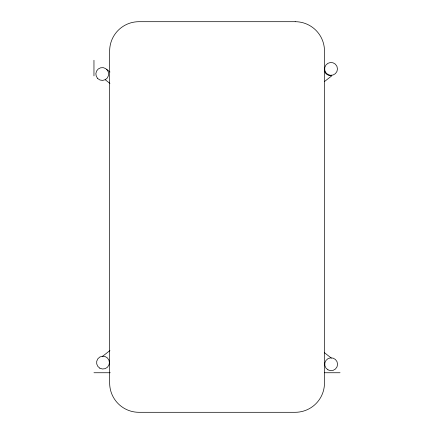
<?xml version="1.0" encoding="UTF-8"?>
<svg xmlns="http://www.w3.org/2000/svg" width="434" height="434" viewBox="0 0 434 434"><rect width="100%" height="100%" fill="white"/><g stroke="black" fill="none" stroke-linecap="round" stroke-linejoin="round"><path stroke-width="0.65" d="M324.42 81.597L331.847 75.755L329.178 75.668L326.297 74.008A6.423 6.423 0 0 1 324.632 71.127M102.505 356.385L109.943 350.526M93.961 372.746L110.231 372.746M324.448 372.746L340.039 372.746M324.382 352.652L331.321 358.093M105.158 79.666L109.943 83.458M106.807 69.467L109.959 72.006M93.961 60.266L93.961 75.89M295.185 21.7L138.945 21.7A29.295 29.295 0 0 0 109.65 50.995L109.65 383.005A29.295 29.295 0 0 0 138.945 412.3L295.185 412.3A29.295 29.295 0 0 0 324.48 383.005L324.48 50.995A29.295 29.295 0 0 0 295.185 21.7M99.798 368.162A6.423 6.423 0 0 0 109.433 362.596A6.423 6.423 0 0 0 99.798 357.036A6.423 6.423 0 0 0 99.798 368.162M327.925 369.822A6.423 6.423 0 0 0 337.56 364.262A6.423 6.423 0 0 0 327.925 358.696A6.423 6.423 0 0 0 327.925 369.822M327.833 74.474A6.423 6.423 0 0 0 337.468 68.914A6.423 6.423 0 0 0 327.833 63.348A6.423 6.423 0 0 0 327.833 74.474M97.726 78.549A6.423 6.423 0 0 0 108.467 75.668A6.423 6.423 0 0 0 100.601 67.802A6.423 6.423 0 0 0 97.726 78.549"/></g></svg>
